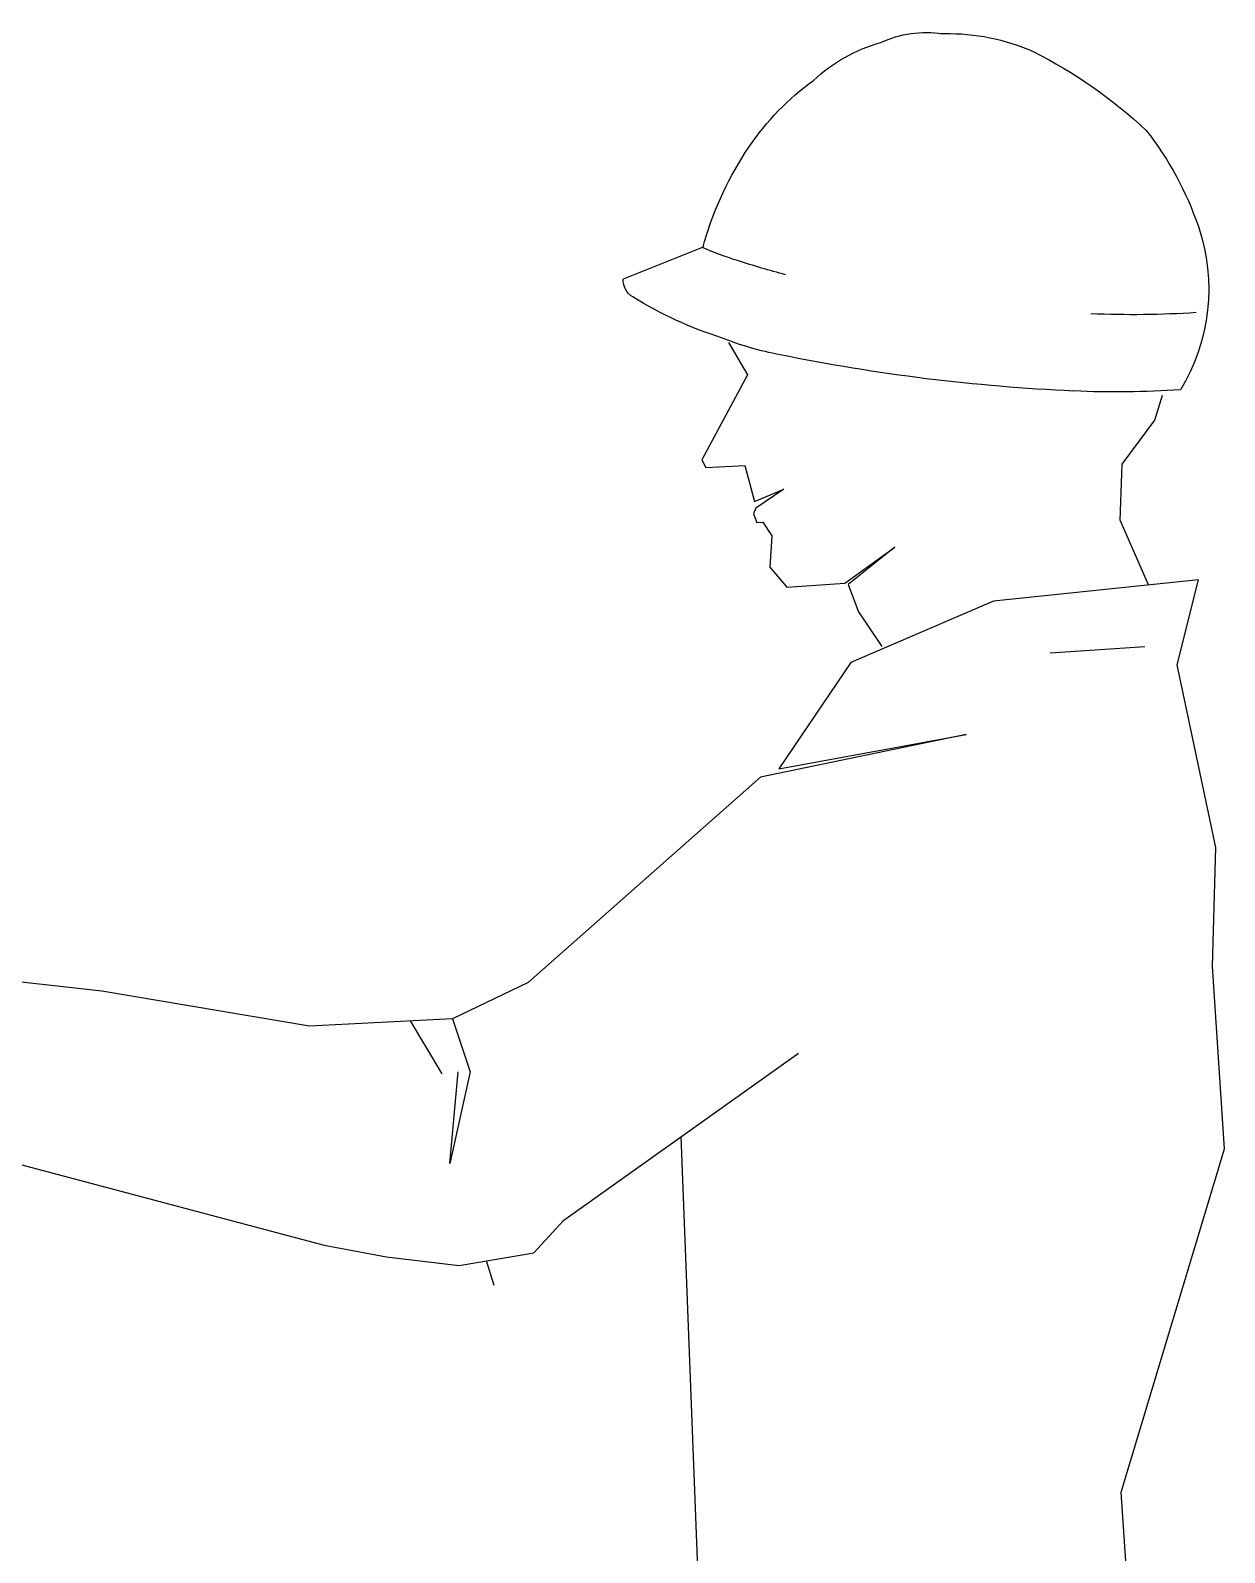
# Model space of a CAD drawing. Extents: x 28911 to 70911, y -59 to 29641.
# Drawn here: x 44567 to 45146, y 6873 to 7610 of the extents above; entities that cross this region are included whole.
import ezdxf

# ---------------------------------------------------------------- set-up
doc = ezdxf.new("R2010")
doc.units = 0
doc.header["$LTSCALE"] = 300
doc.header["$MEASUREMENT"] = 0
doc.layers.add('OPERAI_dwg', color=7, linetype='Continuous')

# ---------------------------------------------------------------- blocks, each defined once
blk = doc.blocks.new('A$C450B6BA2')
at = {"layer": 'OPERAI_dwg'}
for p, q in [((-112.39, 1671.97), (-73.67, 1656.45)), ((-124.64, 1625.64), (-133.99, 1610.05)), ((-133.99, 1610.05), (-111.87, 1568.93)), ((-331.31, 1588.08), (-334.99, 1600.12)), ((-315.39, 1566.76), (-331.31, 1588.08)), ((-314.55, 1539.59), (-315.39, 1566.76)), ((-132.68, 1566.12), (-137.35, 1548.64)), ((-113.73, 1565.18), (-132.68, 1566.12)), ((-111.87, 1568.93), (-113.73, 1565.18)), ((-137.35, 1548.64), (-151.55, 1554.71)), ((-151.55, 1554.71), (-137.99, 1545.49)), ((-136.77, 1542.63), (-138.42, 1538.55)), ((-137.99, 1545.49), (-136.77, 1542.63)), ((-328.23, 1508.25), (-314.55, 1539.59)), ((-141.36, 1538.7), (-145.75, 1531.97)), ((-138.42, 1538.55), (-141.36, 1538.7)), ((-145.75, 1531.97), (-144.7, 1516.93)), ((-181.11, 1509.18), (-205.35, 1526.47)), ((-205.35, 1526.47), (-182.71, 1508.5)), ((-144.7, 1516.93), (-153.05, 1507.11)), ((-342.05, 1469.61), (-352.38, 1510.78)), ((-352.38, 1510.78), (-253.1, 1500.37)), ((-182.71, 1508.5), (-187.71, 1495.26)), ((-153.05, 1507.11), (-181.11, 1509.18)), ((-253.1, 1500.37), (-183.95, 1470.62)), ((-187.71, 1495.26), (-198.97, 1478.35)), ((-326.48, 1478.25), (-280.49, 1475.23)), ((-360.89, 1381.09), (-342.05, 1469.61)), ((-183.95, 1470.62), (-149.14, 1419.19)), ((-149.14, 1419.19), (-239.88, 1435.77)), ((-239.88, 1435.77), (-140.23, 1415.13)), ((-140.23, 1415.13), (-27.73, 1315.68)), ((-359.15, 1323.45), (-360.89, 1381.09)), ((-365.05, 1235.02), (-359.15, 1323.45)), ((-27.73, 1315.68), (8.93, 1298.1)), ((178.89, 1311.38), (244.28, 1318.71)), ((78.35, 1294.45), (178.89, 1311.38)), ((8.93, 1298.1), (0.42, 1272.36)), ((8.93, 1298.1), (78.35, 1294.45)), ((14, 1271.4), (29.39, 1297.02)), ((-44.93, 1200.43), (-158.65, 1281.45)), ((0.42, 1272.36), (10.27, 1227.9)), ((10.27, 1227.9), (6.3, 1272.32)), ((-113.58, 935.08), (-101.79, 1240.94)), ((-314.89, 1068.74), (-365.05, 1235.02)), ((228.74, 1230.15), (71.16, 1188.3)), ((-30.45, 1184.59), (-44.93, 1200.43)), ((71.16, 1188.3), (41.04, 1182.71)), ((5.73, 1178.49), (-30.45, 1184.59)), ((-11.19, 1168.77), (-7.42, 1180.78)), ((41.04, 1182.71), (5.73, 1178.49)), ((-319.68, 1000.67), (-314.89, 1068.74))]:
    blk.add_line(p, q, dxfattribs=at)
for centre, radius, start, end in [((-231.12, 1673.37), 102.02, 89.02943, 113.78787), ((-222.69, 1671.98), 103.61, 92.69815, 93.71164), ((-220.21, 1725.03), 50.87, 64.69267, 99.32297), ((-218.85, 1696.55), 77.2, 46.6722, 74.6879), ((-165.2, 1554.87), 237.37, 116.81331, 133.01666), ((-242.35, 1647.59), 129.99, 34.03053, 53.96371), ((-202.52, 1630.83), 158.29, 141.93334, 161.19184), ((-270.51, 1628.58), 163.97, 16.3008, 34.03053), ((-263.8, 1651.54), 93.6, 161.09765, 211.41548), ((-270.51, 1628.58), 163.97, 15.34506, 16.3008), ((-188.99, 1851.92), 195.95, 287.80348, 293.16892), ((-273.49, 2115.03), 472.29, 284.85592, 287.80348), ((-83.51, 1656.15), 9.84, 301.70065, 1.75028), ((-181.31, 1814.49), 195.95, 287.80348, 301.70065), ((-320.56, 2111.47), 472.29, 266.26093, 272.46366), ((-178.02, 1771.21), 154.07, 280.58921, 291.56231), ((-332.3, 2514.23), 912.92, 277.03221, 281.53782), ((-332.3, 2514.23), 912.92, 272.5266, 277.03221), ((-312.88, 2074.04), 472.29, 266.26093, 272.5266)]:
    blk.add_arc(centre, radius, start, end, dxfattribs=at)

msp = doc.modelspace()

# ---------------------------------------------------------------- block references
at = {"color": 253, "ltscale": 50, "xscale": -1}
msp.add_blockref('A$C450B6BA2', (44780.793, 5833.338), dxfattribs=at)

doc.saveas('drawing.dxf')
